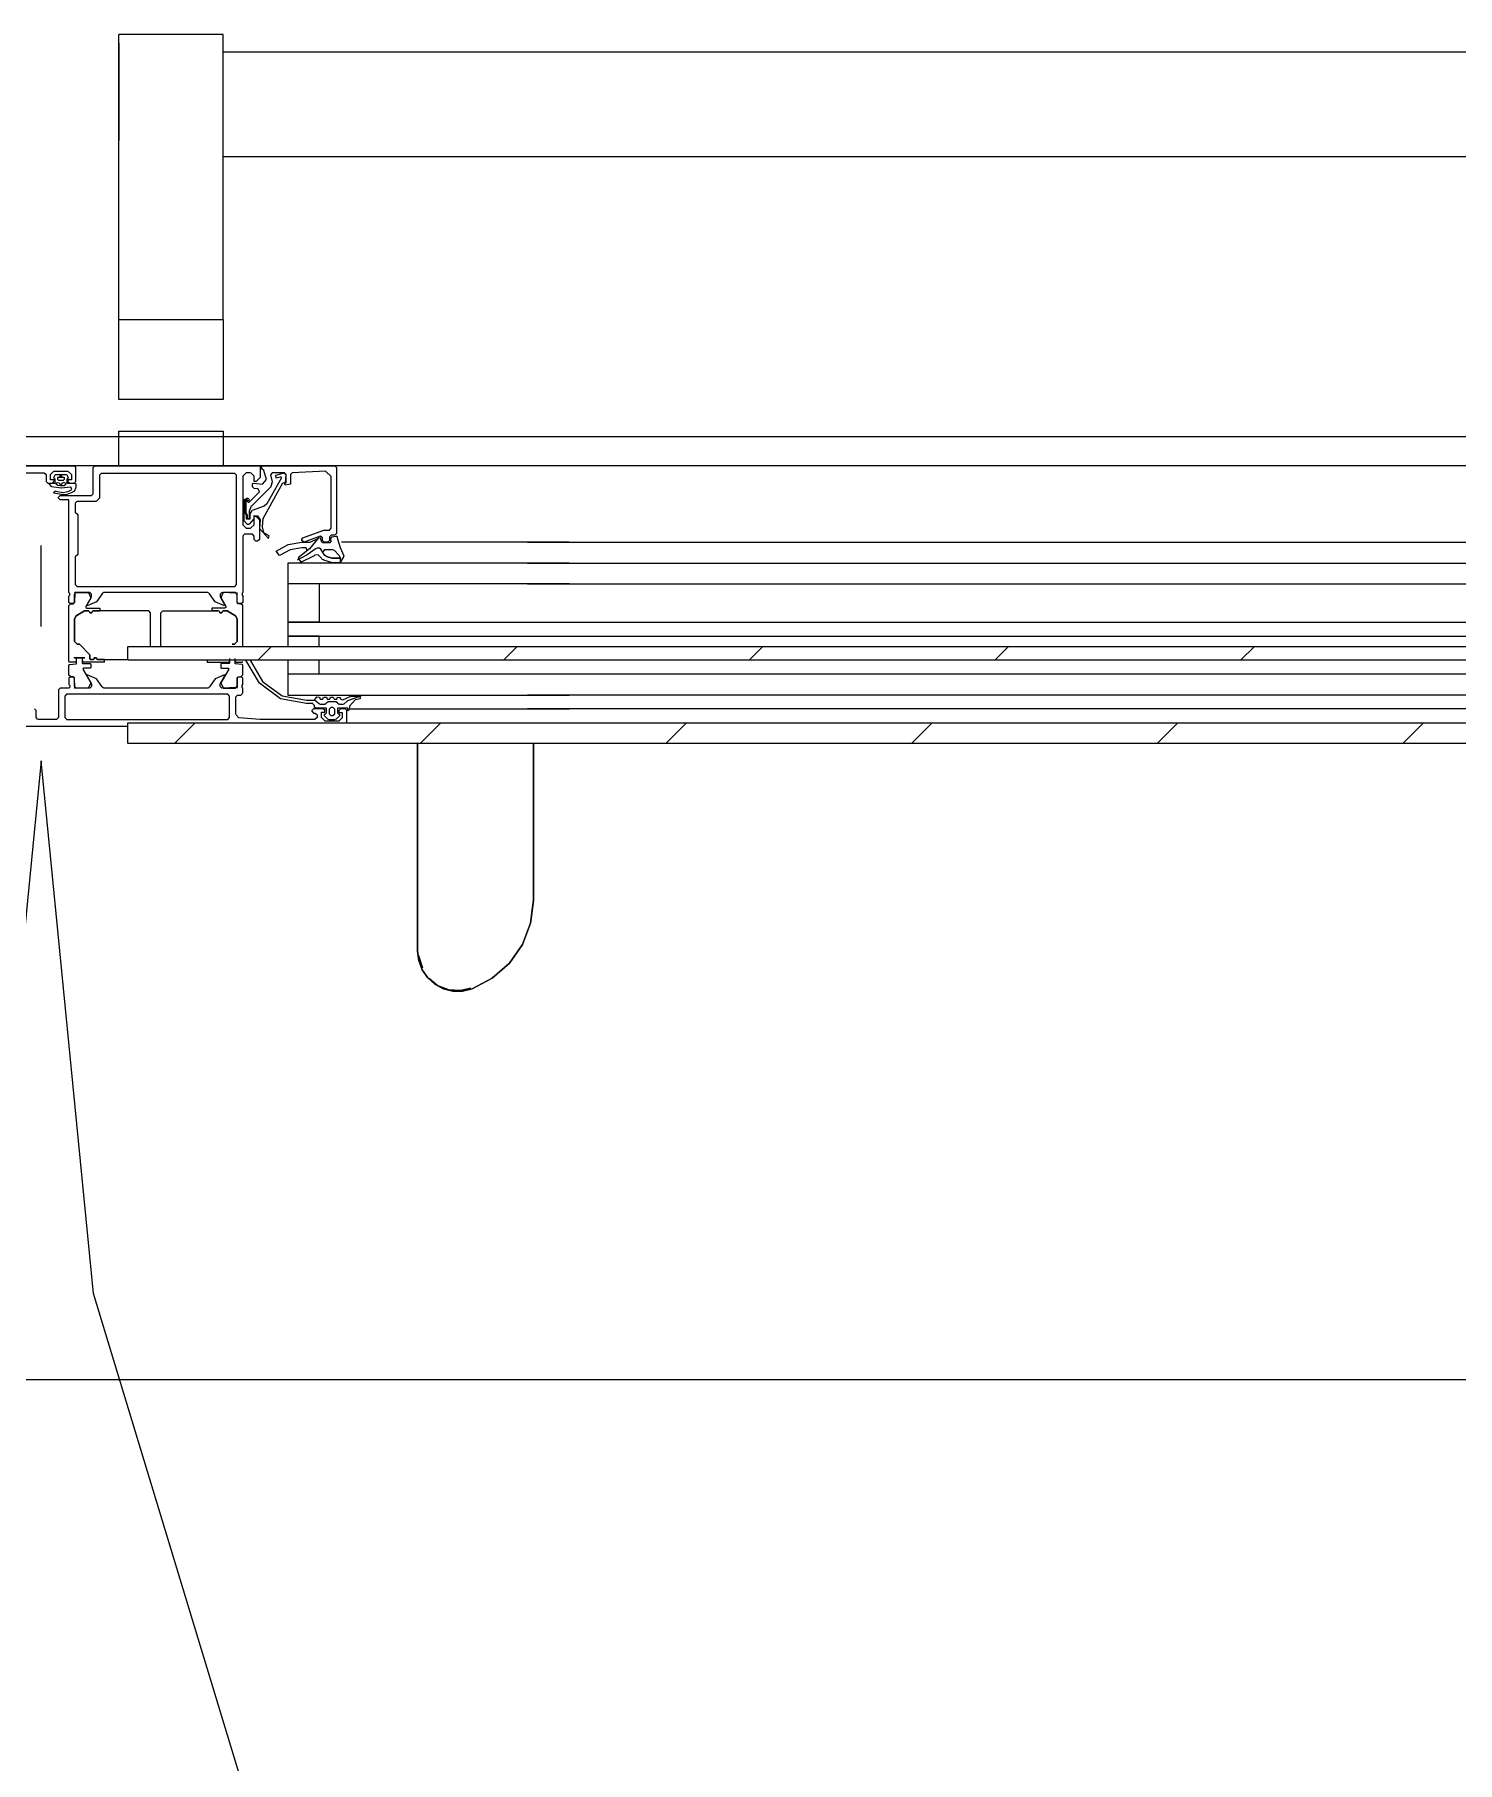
# Model space of a CAD drawing. Header units: metres. Extents: x 2.3 to 42.8, y 0.9 to 31.9.
# Drawn here: x 4.7424 to 4.9037, y 13.5045 to 13.7004 of the extents above; entities that cross this region are included whole.
import ezdxf

# ---------------------------------------------------------------- set-up
doc = ezdxf.new("R2010")
doc.units = ezdxf.units.M
for name, color, linetype in [('ARREDI', 9, 'Continuous'), ('INFISSI_VETRATE', 4, 'Continuous'), ('PARETI_STRUTTURE', 7, 'Continuous')]:
    doc.layers.add(name, color=color, linetype=linetype)

msp = doc.modelspace()

# ---------------------------------------------------------------- linework, layer by layer
at = {"layer": 'ARREDI'}
for points in [[(4.76379, 13.65902), (4.75199, 13.65902), (4.75199, 13.66809), (4.75199, 13.69834), (4.75199, 13.69946), (4.75199, 13.70016), (4.75199, 13.70039)], [(4.75199, 13.69946), (4.75199, 13.69835), (4.75199, 13.69689), (4.75199, 13.69519), (4.75199, 13.69337), (4.75199, 13.69155), (4.75199, 13.68986), (4.75199, 13.6884)], [(4.7638, 13.66809), (4.7638, 13.69834), (4.7638, 13.69945), (4.7638, 13.70016), (4.7638, 13.7004), (4.752, 13.7004)], [(5.02682, 13.69839), (4.7638, 13.69839)], [(4.7638, 13.69544), (4.7638, 13.69666), (4.7638, 13.6976)], [(4.7638, 13.68737), (4.7638, 13.68831), (4.7638, 13.68954)], [(4.7638, 13.68658), (5.02681, 13.68658)], [(4.752, 13.66809), (4.7638, 13.66809), (4.7638, 13.65902)], [(4.76379, 13.6515), (4.75199, 13.6515), (4.75199, 13.65543)], [(4.75199, 13.65543), (4.76379, 13.65543)], [(4.7638, 13.65543), (4.7638, 13.6515)], [(5.0625, 13.6515), (4.42386, 13.6515)], [(4.7983, 13.64283), (4.97982, 13.64283)], [(4.7983, 13.64047), (4.97982, 13.64047)], [(4.7983, 13.6381), (4.97982, 13.6381)], [(4.7983, 13.63377), (4.97982, 13.63377)], [(4.7983, 13.63219), (4.97982, 13.63219)], [(4.97982, 13.62787), (4.7983, 13.62787)], [(4.97982, 13.62551), (4.7983, 13.62551)], [(4.97982, 13.62394), (4.7983, 13.62394)], [(4.73334, 13.62197), (4.75302, 13.62197)]]:
    msp.add_lwpolyline(points, dxfattribs=at)
at = {"layer": 'INFISSI_VETRATE'}
for points in [[(4.76773, 13.62945), (4.7693, 13.63102)], [(4.79557, 13.62945), (4.79714, 13.63102)], [(4.82341, 13.62945), (4.82498, 13.63102)], [(4.85125, 13.62945), (4.85282, 13.63102)], [(4.8791, 13.62945), (4.88067, 13.63102)], [(4.75828, 13.62), (4.76064, 13.62236)], [(4.78612, 13.62), (4.78848, 13.62236)], [(4.81396, 13.62), (4.81632, 13.62236)], [(4.84181, 13.62), (4.84417, 13.62236)], [(4.86965, 13.62), (4.87201, 13.62236)], [(4.89749, 13.62), (4.89985, 13.62236)]]:
    msp.add_lwpolyline(points, dxfattribs=at)
at = {"layer": 'PARETI_STRUTTURE'}
for points in [[(4.41835, 13.65484), (5.06802, 13.65484)], [(4.71837, 13.6515), (4.74712, 13.6515)], [(4.74692, 13.6515), (4.71838, 13.6515), (4.71838, 13.65016), (4.71881, 13.64972), (4.71905, 13.64972), (4.71905, 13.65032)], [(4.74141, 13.65071), (4.74353, 13.65071)], [(4.74353, 13.65071), (4.74373, 13.65051)], [(4.74373, 13.65051), (4.74373, 13.64972)], [(4.74424, 13.65051), (4.74463, 13.6509)], [(4.74464, 13.64972), (4.74464, 13.64992), (4.74425, 13.64992), (4.74425, 13.65052)], [(4.74461, 13.65017), (4.74476, 13.65046)], [(4.74467, 13.65005), (4.74461, 13.65017)], [(4.74464, 13.6509), (4.74621, 13.6509)], [(4.74475, 13.64998), (4.74466, 13.65006)], [(4.74475, 13.6496), (4.74475, 13.64998)], [(4.74477, 13.65046), (4.74484, 13.6505)], [(4.74484, 13.6505), (4.74601, 13.6505)], [(4.74519, 13.64984), (4.74506, 13.64995)], [(4.74507, 13.64995), (4.74507, 13.65023)], [(4.74507, 13.65023), (4.74577, 13.65023)], [(4.74566, 13.64984), (4.74519, 13.64984)], [(4.74578, 13.64995), (4.74566, 13.64984)], [(4.74578, 13.65023), (4.74578, 13.64995)], [(4.746, 13.6505), (4.74607, 13.65046)], [(4.74607, 13.65047), (4.74625, 13.65017)], [(4.74617, 13.65006), (4.74609, 13.64998)], [(4.74609, 13.64998), (4.74609, 13.64961)], [(4.74625, 13.65018), (4.74617, 13.65005)], [(4.74621, 13.6509), (4.7466, 13.65052)], [(4.74661, 13.65051), (4.74661, 13.64991), (4.74622, 13.64991), (4.74622, 13.64972)], [(4.74712, 13.6513), (4.74692, 13.65149)], [(4.74712, 13.64972), (4.74712, 13.65129)], [(4.76799, 13.6515), (4.74908, 13.6515)], [(4.74909, 13.6513), (4.74928, 13.65149)], [(4.74909, 13.64835), (4.74909, 13.6513)], [(4.74928, 13.6515), (4.76799, 13.6515), (4.76799, 13.65016), (4.76755, 13.64972), (4.76731, 13.64972), (4.76731, 13.65032)], [(4.74979, 13.65043), (4.74979, 13.64784)], [(4.74999, 13.65063), (4.7498, 13.65044)], [(4.76511, 13.65063), (4.74999, 13.65063)], [(4.76531, 13.65043), (4.76511, 13.65063)], [(4.76531, 13.63803), (4.76531, 13.65043)], [(4.76641, 13.65071), (4.76602, 13.65032)], [(4.76602, 13.65031), (4.76602, 13.64795)], [(4.76692, 13.65071), (4.76641, 13.65071)], [(4.76732, 13.65031), (4.76693, 13.6507)], [(5.00934, 13.6515), (5.01801, 13.6515), (4.76798, 13.6515)], [(5.00935, 13.6515), (4.77665, 13.6515), (4.76799, 13.6515)], [(4.76823, 13.6511), (4.76819, 13.6511), (4.76819, 13.65149), (4.77645, 13.65149)], [(4.76842, 13.65096), (4.76822, 13.6511)], [(4.76826, 13.64458), (4.76833, 13.64552), (4.77055, 13.64958), (4.77087, 13.64959), (4.77093, 13.65047)], [(4.76828, 13.64943), (4.7687, 13.64993)], [(4.7687, 13.64993), (4.76842, 13.65095)], [(4.7704, 13.65015), (4.76877, 13.6472)], [(4.76935, 13.65071), (4.76916, 13.65046)], [(4.76916, 13.65046), (4.76937, 13.6497)], [(4.77074, 13.65071), (4.76935, 13.65071)], [(4.76972, 13.65039), (4.76979, 13.65013)], [(4.77068, 13.65065), (4.76973, 13.65039)], [(4.76979, 13.65012), (4.77031, 13.65026)], [(4.77031, 13.65027), (4.77041, 13.65016)], [(4.77093, 13.65046), (4.77069, 13.65066)], [(4.77085, 13.64932), (4.77071, 13.64957), (4.77094, 13.64957), (4.77094, 13.65051)], [(4.77094, 13.65051), (4.77074, 13.65071)], [(4.77164, 13.65072), (4.77144, 13.65052)], [(4.77145, 13.65052), (4.77145, 13.64941)], [(4.77544, 13.65088), (4.77164, 13.65071)], [(4.77606, 13.65029), (4.77545, 13.65087)], [(4.77606, 13.64441), (4.77606, 13.65028)], [(4.80303, 13.6515), (4.77645, 13.6515), (4.77664, 13.6513)], [(4.77665, 13.6513), (4.77665, 13.64381)], [(4.74373, 13.64972), (4.74392, 13.64953)], [(4.74393, 13.64953), (4.74444, 13.64953)], [(4.74434, 13.64914), (4.74405, 13.64953)], [(4.74405, 13.64952), (4.74467, 13.64952)], [(4.74656, 13.64909), (4.74545, 13.64895), (4.74434, 13.64913)], [(4.74435, 13.64914), (4.74435, 13.64914)], [(4.74444, 13.64953), (4.74463, 13.64972)], [(4.74461, 13.6484), (4.74474, 13.64865)], [(4.74566, 13.6482), (4.74462, 13.64841)], [(4.74467, 13.64952), (4.74475, 13.6496)], [(4.74473, 13.64865), (4.74483, 13.64861)], [(4.74483, 13.64861), (4.74565, 13.64847)], [(4.74492, 13.64938), (4.7449, 13.64941), (4.74486, 13.64952), (4.74508, 13.64962)], [(4.74508, 13.64926), (4.74491, 13.64938)], [(4.74508, 13.64962), (4.74523, 13.64956)], [(4.74582, 13.64924), (4.74561, 13.64923), (4.7453, 13.64924), (4.74508, 13.64926)], [(4.74515, 13.64795), (4.74534, 13.64815)], [(4.74515, 13.64783), (4.74515, 13.64796)], [(4.74523, 13.64957), (4.74541, 13.64924), (4.74561, 13.64957)], [(4.74535, 13.64815), (4.74889, 13.64815)], [(4.74561, 13.64957), (4.74576, 13.64963)], [(4.74697, 13.64865), (4.74694, 13.64861), (4.74667, 13.64847), (4.74649, 13.64839), (4.74628, 13.64831), (4.74608, 13.64825), (4.74587, 13.64821), (4.74566, 13.6482)], [(4.74566, 13.64847), (4.74635, 13.64864)], [(4.74576, 13.64962), (4.74597, 13.64952), (4.74593, 13.64933)], [(4.74593, 13.64933), (4.74581, 13.64925)], [(4.74609, 13.6496), (4.74617, 13.64952)], [(4.74617, 13.64952), (4.74702, 13.64952)], [(4.74621, 13.64972), (4.74641, 13.64953)], [(4.74635, 13.64865), (4.74652, 13.64873), (4.74664, 13.64881)], [(4.74641, 13.64953), (4.74692, 13.64953)], [(4.74664, 13.6488), (4.74656, 13.6491)], [(4.74692, 13.64953), (4.74712, 13.64972)], [(4.74708, 13.64896), (4.74697, 13.64866)], [(4.74701, 13.64952), (4.7471, 13.64944)], [(4.74709, 13.64944), (4.74709, 13.64904), (4.74708, 13.64897)], [(4.74889, 13.64815), (4.74908, 13.64834)], [(4.76602, 13.64795), (4.76602, 13.64756)], [(4.76674, 13.64738), (4.76792, 13.64854)], [(4.76921, 13.64913), (4.76699, 13.6469)], [(4.76712, 13.64945), (4.7672, 13.64953)], [(4.76712, 13.64912), (4.76712, 13.64944)], [(4.7673, 13.64893), (4.76712, 13.64912)], [(4.76721, 13.64953), (4.76829, 13.64943)], [(4.76779, 13.64888), (4.76729, 13.64893)], [(4.76792, 13.64855), (4.76779, 13.64888)], [(4.76937, 13.6497), (4.76921, 13.64913)], [(4.77145, 13.6494), (4.77085, 13.64932)], [(4.74535, 13.64764), (4.74515, 13.64783)], [(4.74633, 13.645), (4.74633, 13.64764), (4.74534, 13.64764)], [(4.74723, 13.64744), (4.74704, 13.64725)], [(4.74704, 13.64724), (4.74704, 13.64626), (4.74732, 13.64598), (4.74732, 13.64145), (4.74704, 13.64117), (4.74704, 13.63804)], [(4.7494, 13.64744), (4.74723, 13.64744)], [(4.74979, 13.64783), (4.74941, 13.64745)], [(4.76602, 13.64756), (4.76602, 13.64481)], [(4.7666, 13.64782), (4.76615, 13.64764)], [(4.76615, 13.64764), (4.76615, 13.64528)], [(4.7663, 13.64761), (4.76651, 13.64769)], [(4.7663, 13.64619), (4.7663, 13.64761)], [(4.76638, 13.64603), (4.7663, 13.64619)], [(4.76646, 13.64587), (4.76638, 13.64603)], [(4.76641, 13.64751), (4.76648, 13.64754)], [(4.76641, 13.64622), (4.76641, 13.64751)], [(4.76646, 13.64612), (4.76641, 13.64622)], [(4.76657, 13.64591), (4.76646, 13.64612)], [(4.76648, 13.64754), (4.76662, 13.64737)], [(4.7665, 13.64769), (4.76667, 13.64753)], [(4.76657, 13.6455), (4.76657, 13.64592)], [(4.76678, 13.64764), (4.76659, 13.64783)], [(4.76663, 13.64738), (4.76674, 13.64738)], [(4.76667, 13.64752), (4.76678, 13.64764)], [(4.76699, 13.64691), (4.76676, 13.64635)], [(4.76676, 13.64635), (4.76676, 13.6455)], [(4.76707, 13.64643), (4.76681, 13.64605)], [(4.76682, 13.64606), (4.76682, 13.64546)], [(4.76845, 13.64693), (4.76708, 13.64643)], [(4.76877, 13.6472), (4.76845, 13.64693)], [(4.74633, 13.64461), (4.74633, 13.645)], [(4.74633, 13.64283), (4.74633, 13.64461)], [(4.76602, 13.6448), (4.76641, 13.64441)], [(4.76615, 13.64528), (4.76653, 13.6449)], [(4.76641, 13.64441), (4.76692, 13.64441)], [(4.76682, 13.64546), (4.76645, 13.64546)], [(4.76646, 13.64546), (4.76646, 13.64588)], [(4.76654, 13.64489), (4.76677, 13.64489)], [(4.76676, 13.6455), (4.76657, 13.6455)], [(4.76678, 13.64489), (4.76731, 13.64547)], [(4.76692, 13.64441), (4.76731, 13.6448)], [(4.76731, 13.64548), (4.76731, 13.64588), (4.76768, 13.64581)], [(4.76732, 13.6448), (4.76732, 13.64579), (4.76751, 13.64579)], [(4.76751, 13.64579), (4.7679, 13.6454)], [(4.76768, 13.64581), (4.768, 13.64539)], [(4.76791, 13.64539), (4.76791, 13.64314)], [(4.768, 13.64539), (4.76793, 13.64441)], [(4.76793, 13.6444), (4.76895, 13.64324)], [(4.76842, 13.64389), (4.76825, 13.64459)], [(4.77284, 13.64334), (4.7752, 13.6442)], [(4.7752, 13.6442), (4.77527, 13.64421)], [(4.77527, 13.64421), (4.77586, 13.64421)], [(4.77586, 13.64421), (4.77605, 13.64441)], [(4.74318, 13.63327), (4.74318, 13.64245)], [(4.74633, 13.64244), (4.74633, 13.64283)], [(4.74633, 13.63712), (4.74633, 13.64244)], [(4.76621, 13.64374), (4.76602, 13.64355)], [(4.76602, 13.64354), (4.76602, 13.63713)], [(4.76712, 13.64374), (4.76622, 13.64374)], [(4.76732, 13.64354), (4.76712, 13.64374)], [(4.76732, 13.64315), (4.76732, 13.64354)], [(4.76751, 13.64295), (4.76732, 13.64315)], [(4.76771, 13.64295), (4.76752, 13.64295)], [(4.76791, 13.64315), (4.76771, 13.64296)], [(4.76901, 13.64355), (4.76842, 13.6439)], [(4.76895, 13.64324), (4.76901, 13.64355)], [(4.7698, 13.64182), (4.77117, 13.64257), (4.77271, 13.64284)], [(4.77272, 13.6422), (4.77139, 13.64198), (4.77019, 13.64133)], [(4.77436, 13.64214), (4.77334, 13.64139), (4.7722, 13.64081)], [(4.77462, 13.64335), (4.77358, 13.6421), (4.7723, 13.64107)], [(4.77271, 13.64316), (4.77284, 13.64334)], [(4.77271, 13.64303), (4.77271, 13.64316)], [(4.77297, 13.64285), (4.77271, 13.64303)], [(4.7732, 13.6422), (4.77271, 13.6422)], [(4.77272, 13.64283), (4.77366, 13.64283)], [(4.77481, 13.64351), (4.77298, 13.64285)], [(4.77333, 13.64186), (4.7732, 13.64221)], [(4.77366, 13.64283), (4.77455, 13.64325)], [(4.77445, 13.64216), (4.77437, 13.64214)], [(4.77471, 13.64216), (4.77446, 13.64216)], [(4.77482, 13.64331), (4.77462, 13.64335)], [(4.77489, 13.64205), (4.77471, 13.64216)], [(4.77507, 13.64333), (4.77481, 13.64351)], [(4.77499, 13.64285), (4.77482, 13.64331)], [(4.77532, 13.64134), (4.77509, 13.64168), (4.77489, 13.64205)], [(4.7751, 13.64277), (4.77498, 13.64286)], [(4.77507, 13.64303), (4.77507, 13.64332)], [(4.77527, 13.64283), (4.77508, 13.64303)], [(4.7759, 13.64277), (4.7751, 13.64277)], [(4.7751, 13.64168), (4.77532, 13.64202)], [(4.77566, 13.64283), (4.77527, 13.64283)], [(4.77532, 13.64202), (4.77618, 13.64202)], [(4.77586, 13.64303), (4.77567, 13.64284)], [(4.77606, 13.64362), (4.77586, 13.64343)], [(4.77586, 13.64342), (4.77586, 13.64304)], [(4.77602, 13.64291), (4.77591, 13.64277)], [(4.77607, 13.64339), (4.77597, 13.64327)], [(4.77598, 13.64326), (4.77602, 13.6429)], [(4.77645, 13.64362), (4.77606, 13.64362)], [(4.77662, 13.6435), (4.77607, 13.64339)], [(4.77617, 13.64202), (4.77637, 13.64192)], [(4.77665, 13.64382), (4.77645, 13.64362)], [(4.77676, 13.64341), (4.77662, 13.64351)], [(4.77681, 13.64316), (4.77676, 13.64341)], [(4.7775, 13.64125), (4.7771, 13.64218), (4.77681, 13.64317)], [(4.80303, 13.64283), (4.7772, 13.64283)], [(4.77019, 13.64133), (4.7698, 13.64183)], [(4.80303, 13.64046), (4.77114, 13.64046), (4.77114, 13.63101)], [(4.7723, 13.64107), (4.77262, 13.64059)], [(4.77262, 13.64058), (4.77408, 13.64128)], [(4.77407, 13.64127), (4.77422, 13.64142)], [(4.77422, 13.64142), (4.77456, 13.64146)], [(4.77455, 13.64146), (4.77497, 13.64098)], [(4.77496, 13.64097), (4.7752, 13.64082)], [(4.77519, 13.64082), (4.77606, 13.64057)], [(4.77551, 13.64122), (4.77531, 13.64134)], [(4.77551, 13.64122), (4.77613, 13.64104), (4.77551, 13.64122)], [(4.77606, 13.64057), (4.77619, 13.64055)], [(4.77623, 13.64102), (4.77612, 13.64103), (4.77623, 13.64102)], [(4.77619, 13.64055), (4.77709, 13.64055), (4.77709, 13.64104), (4.77709, 13.64102), (4.77623, 13.64102), (4.77709, 13.64102)], [(4.77637, 13.64192), (4.77692, 13.64136)], [(4.77693, 13.64136), (4.77709, 13.64104)], [(4.77709, 13.64055), (4.77751, 13.64125)], [(4.77709, 13.64055), (4.77709, 13.64055)], [(4.77468, 13.6381), (4.77468, 13.63376), (4.77114, 13.63376), (4.80303, 13.63376)], [(4.80303, 13.6381), (4.77114, 13.6381)], [(4.74641, 13.63702), (4.74633, 13.63713)], [(4.74633, 13.63673), (4.74641, 13.63684)], [(4.74633, 13.63599), (4.74633, 13.63673)], [(4.74641, 13.63684), (4.74641, 13.63702)], [(4.74696, 13.63692), (4.74716, 13.63712)], [(4.74869, 13.63712), (4.747, 13.63712), (4.74696, 13.63599)], [(4.747, 13.63712), (4.74696, 13.63708)], [(4.74696, 13.63598), (4.74696, 13.63692)], [(4.74704, 13.63803), (4.74723, 13.63784)], [(4.74716, 13.63712), (4.74854, 13.63712)], [(4.74723, 13.63783), (4.76511, 13.63783)], [(4.7488, 13.63652), (4.74829, 13.63562)], [(4.74835, 13.63571), (4.74889, 13.63665), (4.74889, 13.63693)], [(4.75008, 13.63699), (4.74944, 13.63606), (4.7484, 13.63563)], [(4.74853, 13.63712), (4.74881, 13.63652)], [(4.74889, 13.63693), (4.7487, 13.63712)], [(4.75027, 13.63712), (4.75007, 13.63699)], [(4.76208, 13.63712), (4.75027, 13.63712)], [(4.76227, 13.63699), (4.76209, 13.63713)], [(4.76395, 13.63563), (4.76291, 13.63606), (4.76227, 13.63699)], [(4.76365, 13.63712), (4.76346, 13.63693)], [(4.76346, 13.63693), (4.76346, 13.63665), (4.764, 13.6357)], [(4.76382, 13.63712), (4.76354, 13.63652)], [(4.76354, 13.63652), (4.76406, 13.63562)], [(4.76539, 13.63599), (4.76539, 13.63707), (4.76366, 13.63713)], [(4.76519, 13.63712), (4.76381, 13.63712)], [(4.76511, 13.63783), (4.76531, 13.63803)], [(4.76538, 13.63692), (4.76519, 13.63712)], [(4.76539, 13.63708), (4.76535, 13.63712)], [(4.76538, 13.63598), (4.76538, 13.63692)], [(4.76602, 13.63712), (4.76593, 13.63701)], [(4.76594, 13.63702), (4.76594, 13.63684)], [(4.76594, 13.63684), (4.76602, 13.63673)], [(4.76602, 13.63673), (4.76602, 13.636)], [(4.74645, 13.63587), (4.74632, 13.636)], [(4.74703, 13.62974), (4.7471, 13.62973), (4.74714, 13.62969), (4.74716, 13.62963), (4.74713, 13.62931), (4.74711, 13.62927), (4.74709, 13.62924), (4.74705, 13.62923), (4.74641, 13.62923), (4.74636, 13.62924), (4.74634, 13.62927), (4.74632, 13.62931), (4.74632, 13.63566)], [(4.74633, 13.63566), (4.74652, 13.63586)], [(4.74683, 13.63587), (4.74644, 13.63587)], [(4.74653, 13.63586), (4.74685, 13.63586)], [(4.74695, 13.63599), (4.74683, 13.63587)], [(4.74684, 13.63586), (4.74697, 13.63599)], [(4.74696, 13.63157), (4.74696, 13.63416), (4.74696, 13.63157)], [(4.74829, 13.63561), (4.74826, 13.63552)], [(4.74826, 13.63552), (4.74826, 13.63543)], [(4.74826, 13.63543), (4.74834, 13.63535)], [(4.7484, 13.63563), (4.74834, 13.63571)], [(4.74834, 13.63535), (4.74984, 13.63535)], [(4.74869, 13.63492), (4.74869, 13.63484), (4.74869, 13.63492)], [(4.74893, 13.63484), (4.74893, 13.63492), (4.74893, 13.63484)], [(4.75538, 13.63504), (4.74905, 13.63504), (4.74983, 13.63504)], [(4.74983, 13.63535), (4.74983, 13.63503)], [(4.75558, 13.63484), (4.75539, 13.63504)], [(4.75558, 13.63102), (4.75558, 13.63484)], [(4.75676, 13.63484), (4.75696, 13.63504)], [(4.75676, 13.63102), (4.75676, 13.63484)], [(4.75696, 13.63504), (4.76329, 13.63504), (4.76252, 13.63504)], [(4.76401, 13.63535), (4.76251, 13.63535)], [(4.76251, 13.63535), (4.76251, 13.63503)], [(4.76342, 13.63484), (4.76342, 13.63492), (4.76342, 13.63484)], [(4.76365, 13.63492), (4.76365, 13.63484), (4.76365, 13.63492)], [(4.764, 13.63571), (4.76395, 13.63563)], [(4.76409, 13.63543), (4.764, 13.63535)], [(4.76406, 13.63561), (4.76409, 13.63552)], [(4.76409, 13.63552), (4.76409, 13.63543)], [(4.7655, 13.63586), (4.76538, 13.63599)], [(4.76551, 13.63587), (4.76539, 13.636)], [(4.76539, 13.63157), (4.76539, 13.63416), (4.76539, 13.63157)], [(4.76582, 13.63586), (4.7655, 13.63586)], [(4.7659, 13.63587), (4.76551, 13.63587)], [(4.76602, 13.63566), (4.76582, 13.63586)], [(4.76602, 13.63599), (4.76589, 13.63587)], [(4.76602, 13.63102), (4.76602, 13.63566)], [(4.77468, 13.63102), (4.77468, 13.63219), (4.77114, 13.63219), (4.80303, 13.63219)], [(4.74751, 13.63126), (4.74728, 13.63126), (4.74751, 13.63126)], [(4.75302, 13.62945), (4.75302, 13.63102)], [(4.75302, 13.63102), (5.06801, 13.63102)], [(4.76483, 13.63126), (4.76507, 13.63126), (4.76483, 13.63126)], [(4.74633, 13.62776), (4.74633, 13.6289), (4.74634, 13.62894), (4.74637, 13.62897), (4.74641, 13.62897), (4.74712, 13.62904), (4.74716, 13.62905), (4.74719, 13.62908), (4.74719, 13.62912), (4.74719, 13.62966), (4.74719, 13.6297), (4.74716, 13.62973), (4.74712, 13.62974), (4.74698, 13.62974), (4.74688, 13.62974)], [(4.74814, 13.62974), (4.74688, 13.62974)], [(4.74698, 13.62974), (4.74805, 13.62974)], [(4.74805, 13.62974), (4.74791, 13.62974), (4.74786, 13.62973), (4.74784, 13.6297), (4.74782, 13.62966), (4.74782, 13.62915), (4.74784, 13.62912), (4.74786, 13.62909), (4.74791, 13.62908), (4.74873, 13.62908), (4.74877, 13.62906), (4.7488, 13.62903), (4.74881, 13.62899), (4.74881, 13.62865), (4.7488, 13.6286), (4.74877, 13.62858), (4.74873, 13.62856), (4.74799, 13.62856)], [(4.75035, 13.62923), (4.74797, 13.62923), (4.74793, 13.62924), (4.7479, 13.62927), (4.74789, 13.62931), (4.74786, 13.62962), (4.74789, 13.62969), (4.74793, 13.62973), (4.74798, 13.62974), (4.74814, 13.62974)], [(4.74798, 13.62856), (4.74791, 13.62845)], [(4.74792, 13.62844), (4.74881, 13.6269)], [(4.75035, 13.62923), (4.75035, 13.62955), (4.74955, 13.62955), (4.7495, 13.62956), (4.74946, 13.6296), (4.74944, 13.62966), (4.74944, 13.62974), (4.74944, 13.62966), (4.74946, 13.6296), (4.7495, 13.62956), (4.74955, 13.62955), (4.75303, 13.62955)], [(5.06801, 13.62945), (4.75303, 13.62945)], [(4.762, 13.62955), (4.762, 13.62923)], [(4.762, 13.62923), (4.76438, 13.62923), (4.76442, 13.62924), (4.76444, 13.62927), (4.76446, 13.62931)], [(4.76452, 13.62966), (4.76452, 13.62915), (4.76451, 13.62911), (4.76448, 13.62908), (4.76444, 13.62907), (4.76362, 13.62907), (4.76358, 13.62907), (4.76355, 13.62904), (4.76353, 13.629), (4.76353, 13.62864), (4.76355, 13.62859), (4.76358, 13.62857), (4.76362, 13.62857), (4.76437, 13.62857)], [(4.76443, 13.62844), (4.76354, 13.6269)], [(4.76436, 13.62856), (4.76443, 13.62845)], [(4.76602, 13.62776), (4.76602, 13.6289), (4.766, 13.62894), (4.76597, 13.62897), (4.76593, 13.62897), (4.76522, 13.62904), (4.76518, 13.62905), (4.76516, 13.62908), (4.76516, 13.62912), (4.76516, 13.62966)], [(4.76522, 13.62931), (4.76523, 13.62927), (4.76526, 13.62924), (4.7653, 13.62923), (4.76594, 13.62923), (4.76598, 13.62924), (4.76601, 13.62927), (4.76601, 13.62931)], [(4.76793, 13.62685), (4.76639, 13.62945)], [(4.76685, 13.62945), (4.76828, 13.62704)], [(4.77114, 13.62945), (4.77114, 13.6255), (4.80302, 13.6255)], [(4.77468, 13.62786), (4.77468, 13.62944)], [(4.74535, 13.6263), (4.74515, 13.6261)], [(4.74633, 13.6263), (4.74534, 13.6263)], [(4.74645, 13.62755), (4.74632, 13.62742)], [(4.74653, 13.62756), (4.74633, 13.62775)], [(4.74633, 13.62743), (4.74633, 13.6267)], [(4.74633, 13.62669), (4.74641, 13.62658)], [(4.74641, 13.6264), (4.74633, 13.62629)], [(4.74641, 13.62658), (4.74641, 13.6264)], [(4.74683, 13.62755), (4.74644, 13.62755)], [(4.74684, 13.62756), (4.74653, 13.62756)], [(4.74695, 13.62743), (4.74683, 13.62756)], [(4.74696, 13.62744), (4.74684, 13.62757)], [(4.74869, 13.6263), (4.747, 13.6263), (4.74696, 13.62744)], [(4.74696, 13.6265), (4.74696, 13.62744)], [(4.747, 13.6263), (4.74696, 13.62634)], [(4.74716, 13.6263), (4.74697, 13.6265)], [(4.74853, 13.6263), (4.74716, 13.6263)], [(4.7484, 13.62779), (4.74834, 13.62771)], [(4.74835, 13.62771), (4.74889, 13.62677), (4.74889, 13.62649)], [(4.75008, 13.62643), (4.74944, 13.62736), (4.7484, 13.6278)], [(4.7488, 13.6269), (4.74853, 13.62631)], [(4.74889, 13.62649), (4.7487, 13.6263)], [(4.75027, 13.6263), (4.75007, 13.62644)], [(4.76208, 13.6263), (4.75027, 13.6263)], [(4.76227, 13.62643), (4.76209, 13.6263)], [(4.76395, 13.62779), (4.76291, 13.62736), (4.76227, 13.62643)], [(4.76346, 13.62649), (4.76346, 13.62677), (4.764, 13.62772)], [(4.76365, 13.6263), (4.76346, 13.62649)], [(4.76354, 13.6269), (4.76382, 13.62631)], [(4.76539, 13.62743), (4.76539, 13.62635), (4.76366, 13.62629)], [(4.76382, 13.6263), (4.76519, 13.6263)], [(4.764, 13.62771), (4.76395, 13.6278)], [(4.76519, 13.6263), (4.76538, 13.6265)], [(4.76539, 13.62634), (4.76535, 13.6263)], [(4.76538, 13.62744), (4.76551, 13.62757)], [(4.76538, 13.6265), (4.76538, 13.62744)], [(4.76551, 13.62755), (4.76539, 13.62742)], [(4.7655, 13.62756), (4.76582, 13.62756)], [(4.7659, 13.62755), (4.76551, 13.62755)], [(4.76582, 13.62756), (4.76601, 13.62775)], [(4.76602, 13.62743), (4.76589, 13.62756)], [(4.76602, 13.6263), (4.76593, 13.62641)], [(4.76594, 13.62658), (4.76602, 13.62669)], [(4.76594, 13.6264), (4.76594, 13.62659)], [(4.76602, 13.62669), (4.76602, 13.62743)], [(4.76602, 13.62571), (4.76602, 13.6263)], [(4.77324, 13.62453), (4.77031, 13.62507), (4.76793, 13.62686)], [(4.76827, 13.62705), (4.77051, 13.6254), (4.77325, 13.62492)], [(4.80303, 13.62786), (4.77114, 13.62786)], [(4.74515, 13.6261), (4.74515, 13.62295)], [(4.74605, 13.62559), (4.74586, 13.62539)], [(4.74586, 13.62539), (4.74586, 13.62295)], [(4.76432, 13.62559), (4.74606, 13.62559)], [(4.76452, 13.62539), (4.76433, 13.62559)], [(4.76452, 13.62295), (4.76452, 13.6254)], [(4.76523, 13.62531), (4.76542, 13.62551)], [(4.76523, 13.62332), (4.76523, 13.62532)], [(4.76543, 13.62551), (4.76582, 13.62551)], [(4.76582, 13.62551), (4.76601, 13.6257)], [(4.77397, 13.62453), (4.77323, 13.62453)], [(4.77324, 13.62492), (4.77417, 13.62492)], [(4.77417, 13.62433), (4.77397, 13.62452)], [(4.77472, 13.62449), (4.77416, 13.62492), (4.77443, 13.62531)], [(4.77442, 13.62531), (4.77472, 13.62527)], [(4.77471, 13.62527), (4.7748, 13.62504)], [(4.77484, 13.62445), (4.77471, 13.62449)], [(4.7748, 13.62504), (4.77511, 13.62504)], [(4.77532, 13.62445), (4.77485, 13.62445)], [(4.77511, 13.62504), (4.77519, 13.62527)], [(4.7752, 13.62527), (4.7755, 13.62527)], [(4.77549, 13.62455), (4.77532, 13.62445)], [(4.77553, 13.62462), (4.77549, 13.62454)], [(4.7755, 13.62527), (4.77558, 13.62504)], [(4.7757, 13.62472), (4.77554, 13.62462)], [(4.77559, 13.62504), (4.77589, 13.62504)], [(4.77658, 13.62472), (4.77571, 13.62472)], [(4.77589, 13.62504), (4.77598, 13.62527)], [(4.77598, 13.62527), (4.77629, 13.62527)], [(4.77629, 13.62527), (4.77637, 13.62504)], [(4.77638, 13.62504), (4.77668, 13.62504)], [(4.77676, 13.62462), (4.77659, 13.62472)], [(4.77668, 13.62504), (4.77676, 13.62527)], [(4.7768, 13.62455), (4.77676, 13.62463)], [(4.77677, 13.62527), (4.77708, 13.62523)], [(4.77697, 13.62445), (4.7768, 13.62454)], [(4.77736, 13.62445), (4.77698, 13.62445)], [(4.77708, 13.62523), (4.77708, 13.62508)], [(4.77708, 13.62508), (4.77736, 13.62498)], [(4.77736, 13.62497), (4.77826, 13.62539)], [(4.77749, 13.62449), (4.77737, 13.62445)], [(4.77789, 13.62484), (4.77749, 13.62449)], [(4.77894, 13.62522), (4.7779, 13.62485)], [(4.77877, 13.62497), (4.77814, 13.62426)], [(4.77826, 13.62539), (4.77931, 13.62539)], [(4.77934, 13.62508), (4.77877, 13.62497)], [(4.7793, 13.6253), (4.77894, 13.62522)], [(4.77941, 13.62536), (4.7793, 13.6253)], [(4.77931, 13.62539), (4.77934, 13.62509)], [(4.74263, 13.62374), (4.74243, 13.62393)], [(4.74263, 13.62295), (4.74263, 13.62374)], [(4.74282, 13.62275), (4.74263, 13.62295)], [(4.74495, 13.62275), (4.74283, 13.62275)], [(4.74515, 13.62295), (4.74495, 13.62276)], [(4.74586, 13.62295), (4.74605, 13.62276)], [(4.74605, 13.62275), (4.76432, 13.62275)], [(4.76432, 13.62275), (4.76452, 13.62295)], [(4.76559, 13.62292), (4.76523, 13.62331)], [(4.77425, 13.62275), (4.76798, 13.62275), (4.76559, 13.62292)], [(4.77385, 13.62374), (4.77385, 13.62365)], [(4.77385, 13.62366), (4.77405, 13.62346)], [(4.77405, 13.62393), (4.77386, 13.62374)], [(4.77515, 13.62393), (4.77405, 13.62393)], [(4.77405, 13.62346), (4.77424, 13.62346)], [(4.77429, 13.62401), (4.77416, 13.62414)], [(4.77417, 13.62413), (4.77417, 13.62433)], [(4.77425, 13.62346), (4.77444, 13.62327)], [(4.77444, 13.62295), (4.77425, 13.62276)], [(4.77511, 13.62401), (4.77428, 13.62401)], [(4.77444, 13.62326), (4.77444, 13.62295)], [(4.77495, 13.62295), (4.77495, 13.62355), (4.77534, 13.62355), (4.77534, 13.62374)], [(4.77535, 13.62256), (4.77496, 13.62295)], [(4.77551, 13.62401), (4.77512, 13.62401)], [(4.77535, 13.62374), (4.77515, 13.62393)], [(4.77527, 13.62318), (4.77535, 13.62339)], [(4.77567, 13.62277), (4.77527, 13.62319)], [(4.77535, 13.62338), (4.77539, 13.62338)], [(4.77692, 13.62256), (4.77535, 13.62256)], [(4.77539, 13.62338), (4.77551, 13.62349)], [(4.77551, 13.6235), (4.77551, 13.62401)], [(4.77581, 13.62271), (4.77567, 13.62277)], [(4.77602, 13.62409), (4.77582, 13.6239)], [(4.77582, 13.6239), (4.77582, 13.62338)], [(4.77582, 13.62338), (4.77602, 13.62319)], [(4.77646, 13.62271), (4.77582, 13.62271)], [(4.77625, 13.62409), (4.77602, 13.62409)], [(4.77602, 13.62319), (4.77625, 13.62319)], [(4.77625, 13.62319), (4.77645, 13.62338)], [(4.77645, 13.6239), (4.77626, 13.62409)], [(4.77645, 13.62338), (4.77645, 13.6239)], [(4.7766, 13.62277), (4.77646, 13.62272)], [(4.77701, 13.62318), (4.7766, 13.62276)], [(4.77677, 13.62401), (4.77677, 13.6235)], [(4.77716, 13.62401), (4.77677, 13.62401)], [(4.77677, 13.6235), (4.77689, 13.62339)], [(4.77688, 13.62338), (4.77693, 13.62338)], [(4.77692, 13.62374), (4.77692, 13.62354), (4.77731, 13.62354), (4.77731, 13.62295)], [(4.77692, 13.62338), (4.77701, 13.62317)], [(4.77712, 13.62393), (4.77693, 13.62374)], [(4.77732, 13.62295), (4.77693, 13.62256)], [(4.77763, 13.62393), (4.77712, 13.62393)], [(4.77795, 13.6237), (4.77795, 13.62402), (4.77716, 13.62402)], [(4.77783, 13.62374), (4.77763, 13.62393)], [(4.77783, 13.62236), (4.77783, 13.62373)], [(4.7781, 13.62384), (4.77795, 13.6237)], [(4.77809, 13.62393), (4.80304, 13.62393)], [(4.77814, 13.62426), (4.7781, 13.62385)], [(4.73924, 13.62197), (4.75302, 13.62197)], [(4.73944, 13.62197), (4.75302, 13.62197)], [(4.75302, 13.62), (4.75302, 13.62236), (5.06801, 13.62236)], [(5.06801, 13.62), (4.75303, 13.62)], [(5.05265, 13.30856), (4.99228, 13.3145), (4.93422, 13.33211), (4.88072, 13.36071), (4.83382, 13.3992), (4.79533, 13.4461), (4.76673, 13.4996), (4.74912, 13.55765), (4.74318, 13.61803), (4.73723, 13.55765), (4.71962, 13.4996), (4.69103, 13.4461), (4.65254, 13.3992), (4.60564, 13.36071), (4.55214, 13.33211), (4.49408, 13.3145), (4.43371, 13.30856)], [(4.79875, 13.60053), (4.79896, 13.60226)], [(4.78595, 13.59599), (4.7864, 13.59456)], [(4.78714, 13.59341), (4.78815, 13.59257), (4.78936, 13.59212), (4.79074, 13.59206), (4.79185, 13.59231)], [(11.28316, 13.55916), (11.28316, 13.54786), (2.92113, 13.54786)]]:
    msp.add_lwpolyline(points, dxfattribs=at)
for points in [[(4.74546, 13.65041), (4.74549, 13.65038), (4.7455, 13.65034), (4.74549, 13.6503), (4.74546, 13.65027), (4.74542, 13.65027), (4.74538, 13.65027), (4.74535, 13.6503), (4.74535, 13.65034), (4.74535, 13.65038), (4.74538, 13.65041), (4.74542, 13.65042)], [(4.74696, 13.63415), (4.74716, 13.6345)], [(4.74716, 13.6345), (4.74809, 13.63504), (4.74857, 13.63504), (4.74809, 13.63504)], [(4.74857, 13.63503), (4.74869, 13.63492)], [(4.74869, 13.63484), (4.74893, 13.63484)], [(4.74892, 13.63493), (4.74905, 13.63504)], [(4.76341, 13.63493), (4.7633, 13.63504)], [(4.76365, 13.63484), (4.76342, 13.63484)], [(4.76377, 13.63503), (4.76365, 13.63492)], [(4.76519, 13.6345), (4.76426, 13.63504), (4.76377, 13.63504), (4.76426, 13.63504)], [(4.76538, 13.63415), (4.76519, 13.6345)], [(4.74728, 13.63125), (4.74696, 13.63157)], [(4.74869, 13.63008), (4.74751, 13.63126)], [(4.76507, 13.63125), (4.76539, 13.63157)], [(4.7492, 13.62974), (4.7492, 13.62966), (4.74919, 13.6296), (4.74915, 13.62956), (4.74908, 13.62955), (4.74877, 13.62955), (4.74873, 13.62956), (4.7487, 13.62959), (4.74869, 13.62963), (4.74869, 13.63008), (4.74869, 13.62963), (4.7487, 13.62959), (4.74873, 13.62956), (4.74877, 13.62955), (4.74908, 13.62955), (4.74915, 13.62956), (4.74919, 13.6296), (4.7492, 13.62966)], [(4.74944, 13.62974), (4.7492, 13.62974)], [(4.79896, 13.62), (4.79896, 13.60222), (4.79865, 13.59965), (4.79772, 13.59723), (4.79625, 13.59509), (4.7943, 13.59339), (4.79201, 13.59219), (4.79094, 13.59194), (4.78985, 13.59194), (4.78878, 13.5922), (4.7878, 13.59272), (4.78699, 13.59345), (4.78636, 13.59436), (4.78597, 13.59539), (4.78583, 13.59648), (4.78583, 13.62), (4.78583, 13.59648), (4.78597, 13.59539), (4.78636, 13.59436), (4.78699, 13.59345), (4.7878, 13.59272), (4.78878, 13.5922), (4.78985, 13.59194), (4.79094, 13.59194), (4.79201, 13.59219), (4.7943, 13.59339), (4.79625, 13.59509), (4.79772, 13.59723), (4.79865, 13.59965), (4.79896, 13.60222)]]:
    msp.add_lwpolyline(points, close=True, dxfattribs=at)

doc.saveas('drawing.dxf')
